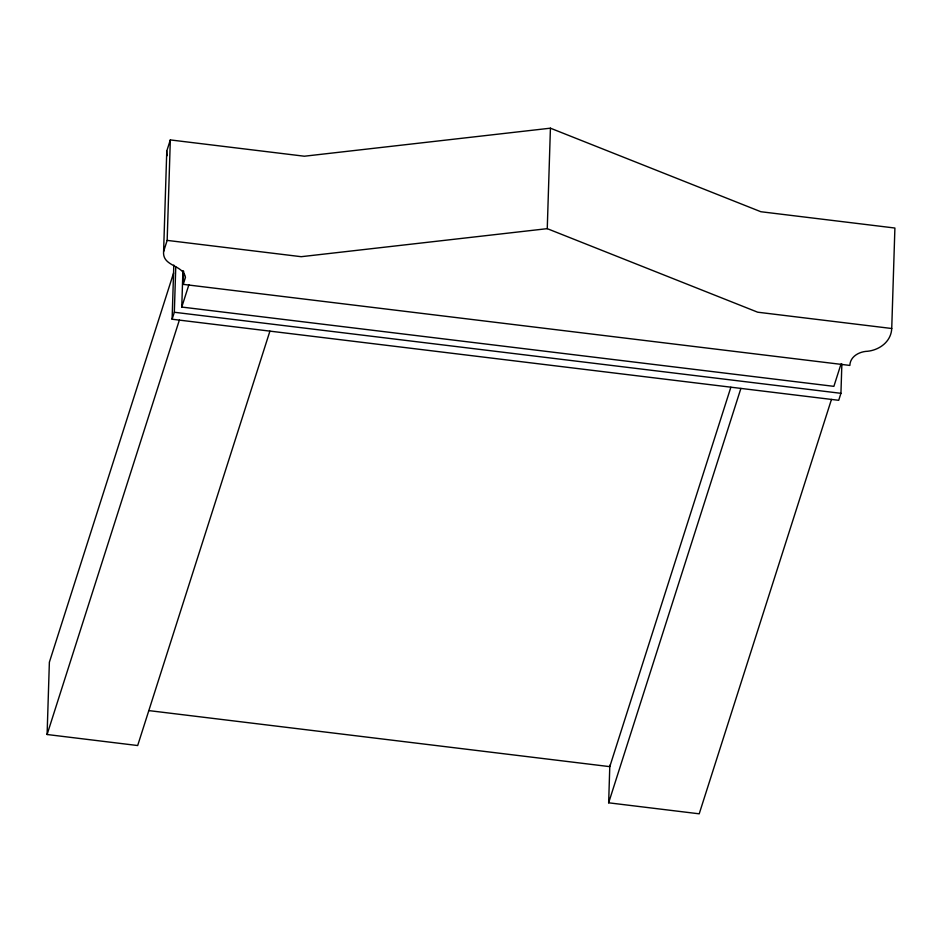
<?xml version="1.0" encoding="UTF-8"?>
<svg xmlns="http://www.w3.org/2000/svg" width="942" height="942" viewBox="0 0 942 942"><rect width="100%" height="100%" fill="white"/><g stroke="black" fill="none" stroke-linecap="round" stroke-linejoin="round"><path stroke-width="1.41" d="M269.918 331.137L137.673 745.534L47.1 734.513L49.373 662.202L173.587 273.003M183.231 284.366L185.456 277.395C183.266 264.655 162.271 266.68 163.602 251.549L166.769 151.073L170.325 139.922L304.372 156.219L550.422 128.183L760.853 211.726L894.9 228.035L891.733 328.499C891.144 342.276 878.238 350.907 865.604 351.413C858.162 352.308 850.131 356.983 849.849 365.425L183.231 284.366L183.655 271.19M163.602 251.549L167.158 240.387L170.325 139.922M841.865 364.048L840.935 393.32L838.71 400.303L172.103 319.232L173.811 265.079M172.103 319.232L174.329 312.261L175.765 266.88M841.006 364.036L833.882 386.35L181.771 307.057L182.913 270.684M891.733 328.499L757.686 312.202L547.255 228.659L550.422 128.183M831.468 399.42L699.211 813.817L608.65 802.808L609.827 765.198M181.771 307.057L188.895 284.743M47.1 734.513L179.357 320.115M730.862 387.244L609.78 766.647L149.013 710.621M608.65 802.808L740.895 388.41M547.255 228.659L301.204 256.695L167.158 240.387M174.329 312.261L840.935 393.32M167.087 155.713A34.724 16.991 55 0 1 166.687 151.014"/></g></svg>
